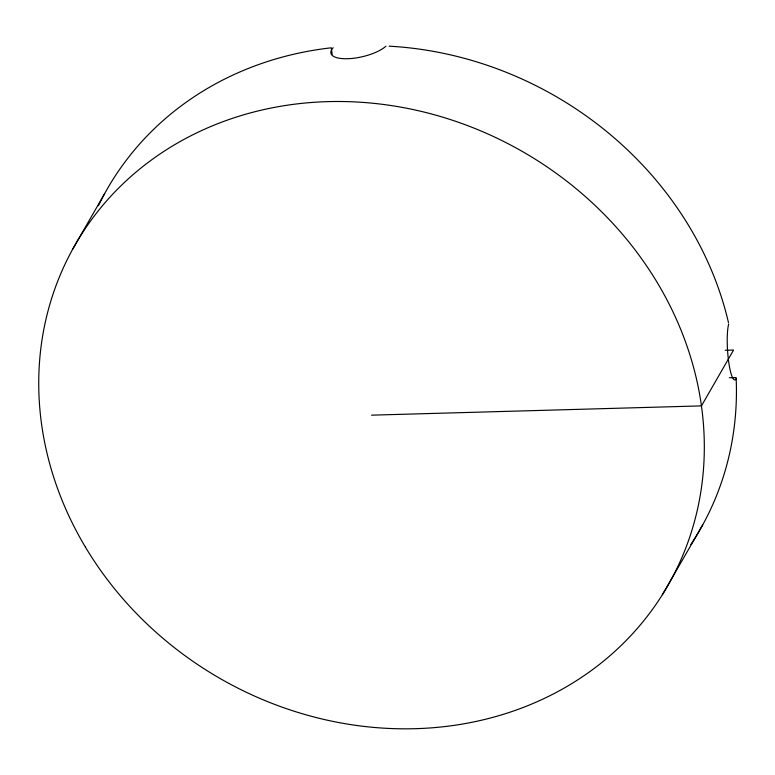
<?xml version="1.0" encoding="UTF-8"?>
<svg xmlns="http://www.w3.org/2000/svg" width="775" height="775" viewBox="0 0 775 775"><rect width="100%" height="100%" fill="white"/><g stroke="black" fill="none" stroke-linecap="round" stroke-linejoin="round"><path stroke-width="1.16" d="M72.472 249.56L104.635 193.624M662.383 594.696L702.644 525.004M725.197 350.281L733.567 350.048L701.452 405.887L371.525 415.158M729.362 377.735L736.124 377.551A341.853 303.781 29.9 0 1 690.806 544.573M332.165 54.221L331.264 47.798A341.853 303.781 29.9 0 0 98.386 205.724M389.079 46.171A341.853 303.781 29.9 0 1 728.471 322.613M385.921 46.2A29.925 10.55 -13.2 0 1 347.558 58.726A29.925 10.55 -13.2 0 1 333.143 47.701M736.25 378.636A29.925 5.367 86.3 0 1 728.674 361.731A29.925 5.367 86.3 0 1 728.694 323.94M85.415 547.102A341.853 303.781 29.9 0 0 661.792 595.636A341.853 303.781 29.9 0 0 367.369 102.746A341.853 303.781 29.9 0 0 85.415 547.102"/></g></svg>
